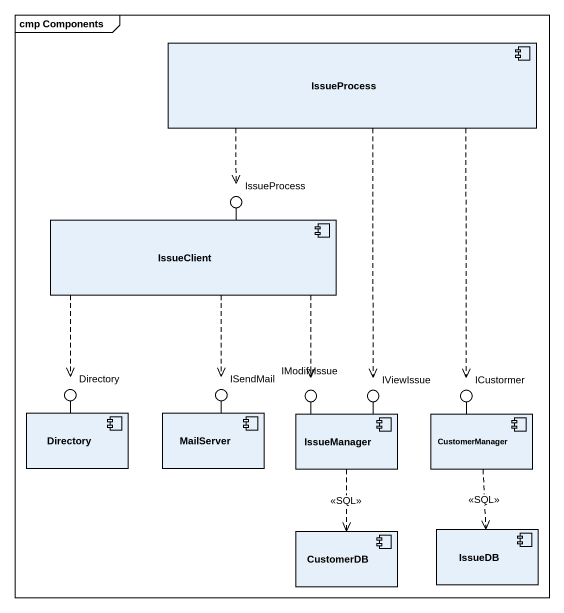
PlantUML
@startuml
mainframe cmp Components
component IssueProcess
() "IssueProcess" as IssueProcess_2
component IssueClient
() Directory
() ISendMail
() IModifyIssue
() IViewIssue
() ICustormer
component "Directory" as Directory_2
component MailServer
component IssueManager
component CustomerManager
component CustomerDB
component IssueDB
IssueClient -up- IssueProcess_2
Directory_2 -up- Directory
MailServer -up- ISendMail
IssueManager -up- IModifyIssue
IssueManager -up- IViewIssue
CustomerManager -up- ICustormer
IssueProcess ..> IssueProcess_2
IssueProcess ..> IViewIssue
IssueProcess ..> ICustormer
IssueClient ..> Directory
IssueClient ..> ISendMail
IssueClient ..> IModifyIssue
IssueManager ..> CustomerDB : <<SQL>>
CustomerManager ..> IssueDB : <<SQL>>
@enduml
